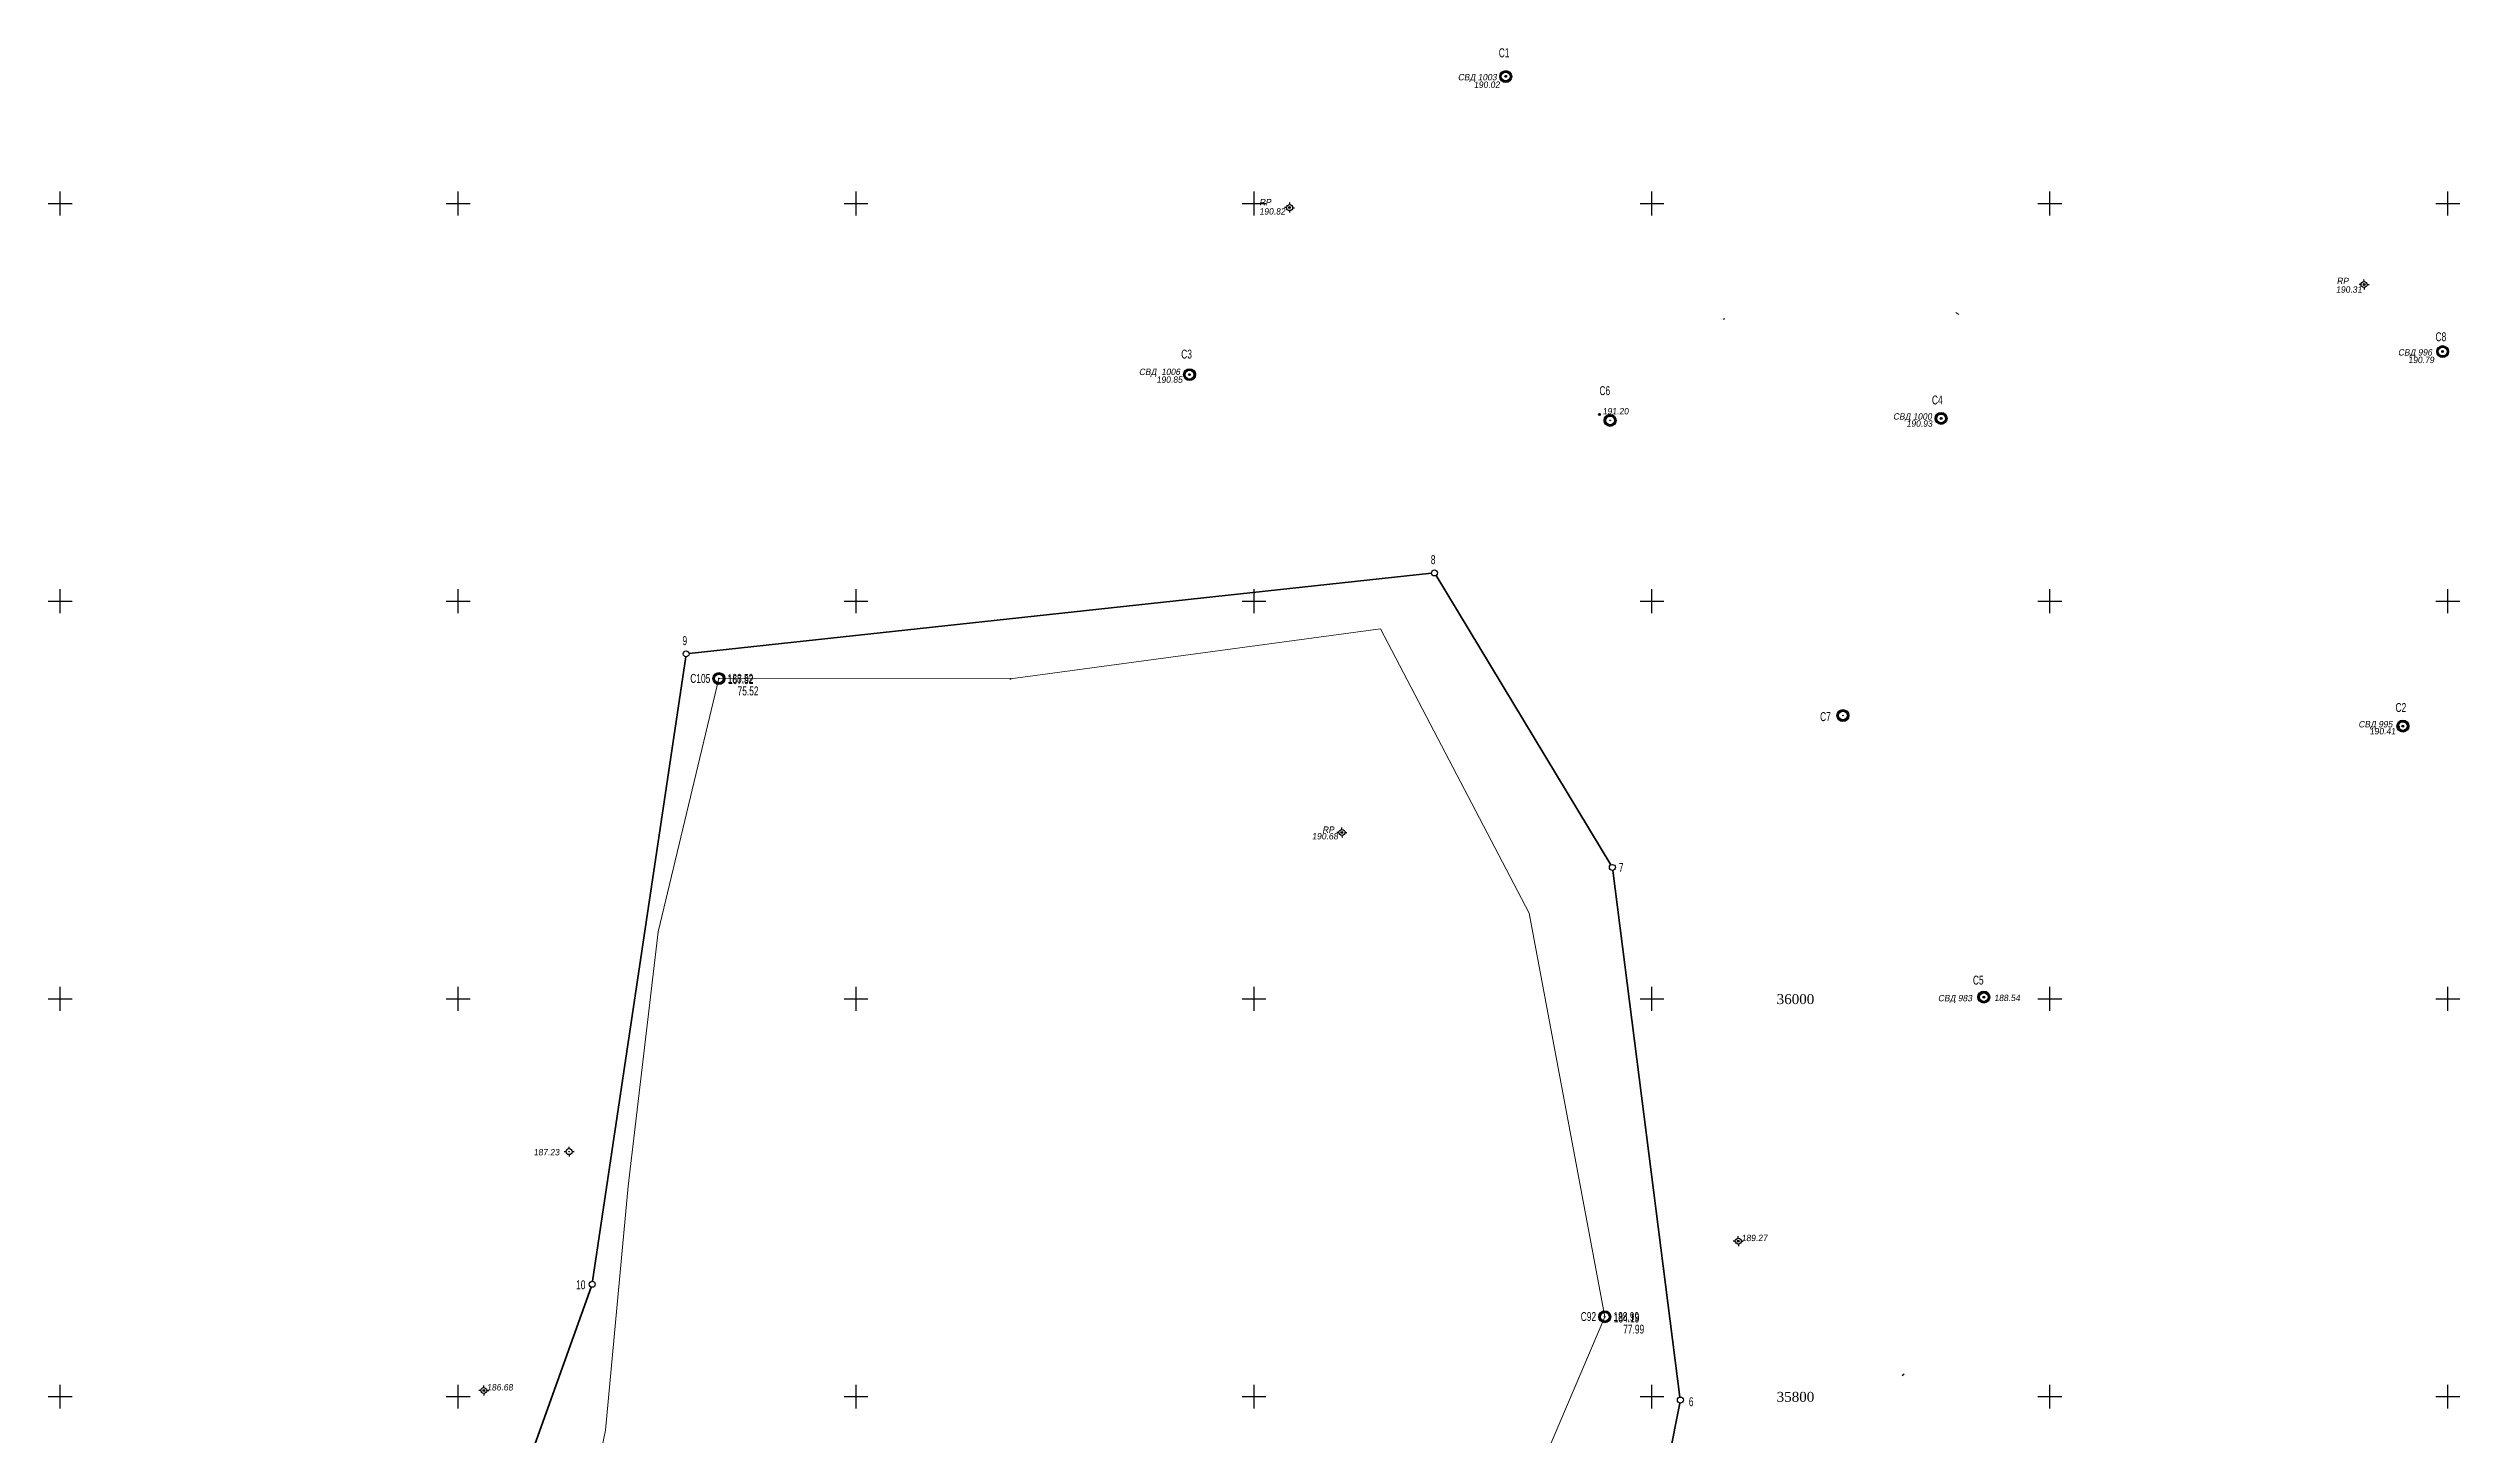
# Model space of a CAD drawing. Header units: millimetres. Extents: x 3233194 to 6468300, y 5635110 to 11269398.
# Drawn here: x 3233194 to 3234406, y 5635780 to 5636478 of the extents above; entities that cross this region are included whole.
import ezdxf
from ezdxf.enums import TextEntityAlignment as Align

# ---------------------------------------------------------------- set-up
doc = ezdxf.new("R2010")
doc.units = ezdxf.units.MM
doc.header["$LTSCALE"] = 2
doc.header["$PDMODE"] = 32
doc.header["$PDSIZE"] = 0.3
doc.linetypes.add('DASHED2', pattern=[9.525, 6.35, -3.175])
doc.linetypes.add('HIDDEN2', pattern=[4.7625, 3.175, -1.5875])
for name, color, linetype in [('POINT_OBJ', 7, 'Continuous'), ('ВЫСОТЫ', 7, 'Continuous'), ('Гірничий відвід', 7, 'Continuous'), ('ИМЕНА', 7, 'Continuous'), ('Контур запасів', 7, 'Continuous'), ('кресты', 7, 'Continuous'), ('н.доб.бровка', 7, 'Continuous'), ('нвскр.бровка', 7, 'Continuous'), ('ОШИБКИ', 7, 'Continuous'), ('ПИКЕТЫ', 7, 'Continuous'), ('ПРОМЫШЛЕННЫЕ', 7, 'Continuous'), ('ПУНКТЫ', 7, 'Continuous'), ('РЕЛЬЕФ', 7, 'Continuous'), ('ТОКА_СТ', 1, 'Continuous')]:
    doc.layers.add(name, color=color, linetype=linetype)
doc.styles.add('grad', font='grad.shx')
doc.styles.add('universw', font='universw.shx', dxfattribs={"oblique": 10})
doc.styles.add('user', font='symeteo.shx', dxfattribs={"height": 2.5})

# ---------------------------------------------------------------- blocks, each defined once
blk = doc.blocks.new('piket')
at = {"layer": 'ПИКЕТЫ', "linetype": 'Continuous'}
h = blk.add_hatch(color=7, dxfattribs=at)
edge = h.paths.add_edge_path()
edge.add_arc((0, 0), 0.3, 0, 360)
at = {"layer": 'ПИКЕТЫ', "color": 7, "linetype": 'Continuous'}
blk.add_circle((0, 0), 0.3, dxfattribs=at)
at = {"layer": 'ВЫСОТЫ', "style": 'universw', "oblique": 6}
blk.add_attdef('H', (1.88, -0.23), '', height=2, dxfattribs=at)
at = {"layer": 'ИМЕНА', "style": 'universw', "oblique": 10}
blk.add_attdef('NAME', text='', height=2, dxfattribs=at).set_placement((0, 2.37), align=Align.CENTER)
at = {"layer": 'ТОКА_СТ', "style": 'universw', "oblique": 6, "flags": 1}
blk.add_attdef('POINT', text='', height=2, dxfattribs=at).set_placement((0, -2.79), align=Align.CENTER)
blk = doc.blocks.new('89_1')
h = blk.add_hatch(color=256)
h.paths.add_polyline_path([(-1.5, 0, 1), (1.5, 0, 1)])
h.paths.add_polyline_path([(1.1, 0, -1), (-1.1, 0, -1)], flags=16)
h.paths.add_polyline_path([(0.06, 0, -1), (-0.06, 0, -1)], flags=0)
for radius in [1.5, 1.1, 0.0622]:
    blk.add_circle((0, 0), radius)
at = {"color": 7, "linetype": 'Continuous', "style": 'user', "flags": 8}
blk.add_attdef('ddddd', (2.53, -1.14), '', height=2.5, dxfattribs=at)
at = {"color": 7, "linetype": 'Continuous', "style": 'grad', "oblique": 10, "width": 0.7}
for tag, p in [('P37', (6.48, 0.16)), ('P4', (6.45, -2.94))]:
    blk.add_attdef(tag, text='', height=2.5, dxfattribs=at).set_placement(p, align=Align.CENTER)
blk = doc.blocks.new('5_1')
at = {"linetype": 'Continuous'}
h = blk.add_hatch(color=7, dxfattribs=at)
edge = h.paths.add_edge_path()
edge.add_arc((0, 0), 0.0588, 0, 360)
at = {"color": 7, "linetype": 'Continuous'}
for p, q in [((-0.75, 0), (-1.25, 0)), ((0, 0.75), (0, 1.25)), ((0.75, 0), (1.25, 0)), ((0, -0.75), (0, -1.25))]:
    blk.add_line(p, q, dxfattribs=at)
for radius in [0.75, 0.0588]:
    blk.add_circle((0, 0), radius, dxfattribs=at)
at = {"color": 7, "linetype": 'Continuous', "style": 'grad', "oblique": 10, "width": 0.7}
blk.add_attdef('P37', text='', height=2.5, dxfattribs=at).set_placement((-2, 0), align=Align.MIDDLE_RIGHT)
at = {"color": 7, "linetype": 'Continuous', "style": 'user', "flags": 8}
blk.add_attdef('ddddd', text='', height=2.5, dxfattribs=at).set_placement((2, 0), align=Align.MIDDLE_LEFT)
at = {"color": 7, "linetype": 'Continuous', "style": 'grad', "oblique": 10, "width": 0.7}
blk.add_attdef('P4', (2, 0.7), '', height=2.5, dxfattribs=at)
blk.add_attdef('P69', text='', height=2.5, dxfattribs=at).set_placement((2, -0.7), align=Align.TOP_LEFT)
blk = doc.blocks.new('POINTINV')
at = {"layer": 'ПУНКТЫ', "color": 0, "linetype": 'Continuous'}
blk.add_point((0, 0), dxfattribs=at)
at = {"layer": 'ВЫСОТЫ', "color": 0, "style": 'grad', "width": 0.7}
blk.add_attdef('POINT_H', (1.6, -0.8), '', height=1.65, dxfattribs=at)
at = {"layer": 'ИМЕНА', "color": 0, "style": 'grad', "width": 0.7}
blk.add_attdef('POINT_NAM', text='', height=1.65, dxfattribs=at).set_placement((-1.6, -0.8), align=Align.RIGHT)
at = {"layer": 'ОШИБКИ', "color": 0, "linetype": 'Continuous', "style": 'grad', "width": 0.7, "flags": 1}
blk.add_attdef('POINT_MX', text='', height=1.65, dxfattribs=at).set_placement((-4.2077, 4.453385), align=Align.RIGHT)
blk.add_attdef('POINT_MY', (2.8923, 4.253385), '', height=1.65, dxfattribs=at)

msp = doc.modelspace()

# ---------------------------------------------------------------- linework, layer by layer
at = {"layer": 'POINT_OBJ', "color": 7, "linetype": 'Continuous'}
for p in [(3233817.9, 5636397.9, 190.8), (3234357.9, 5636359.2, 190.3), (3234397.4, 5636325.5, 190.8), (3234145.3, 5636291.9, 190.9), (3233677.6, 5636160.9), (3234377.4, 5636137.2, 190.4), (3233844.2, 5636083.7, 190.7), (3234166.8, 5636000.9, 188.5)]:
    msp.add_point(p, dxfattribs=at)
at = {"layer": 'Гірничий відвід', "color": 7, "linetype": 'Continuous', "lineweight": 40}
for points in [[(3233516.1, 5636173.7), (3233889.2, 5636214.1)], [(3233891.5, 5636212.9), (3233979.3, 5636067.4)], [(3233467.6, 5635858), (3233514.4, 5636172)], [(3233980.3, 5636064.6), (3234014.1, 5635799.8)], [(3233289.9, 5635360.7), (3233466.9, 5635855.1)], [(3234014, 5635796.8), (3233939.7, 5635422.2)]]:
    msp.add_lwpolyline(points, dxfattribs=at)
at = {"layer": 'Контур запасів', "color": 5, "linetype": 'Continuous', "lineweight": 15}
msp.add_lwpolyline([(3233531.1, 5636161.1), (3233677.6, 5636160.9), (3233863.6, 5636186.1), (3233938.3, 5636043.1), (3233976.3, 5635840.2), (3233904.7, 5635671.7), (3233892, 5635420.9), (3233850.8, 5635332.6), (3233782.3, 5635239.7), (3233681.4, 5635245.9), (3233597.1, 5635240.7), (3233461.1, 5635251), (3233358.5, 5635271.5), (3233358.8, 5635380), (3233406.8, 5635492), (3233445.1, 5635643.6), (3233474.1, 5635783.2), (3233485.4, 5635905.9), (3233500.6, 5636033.7), (3233531.1, 5636161.1)], dxfattribs=at)
at = {"layer": 'кресты', "color": 7, "linetype": 'Continuous'}
for p, q in [((3233200, 5636394), (3233200, 5636406)), ((3233400, 5636394), (3233400, 5636406)), ((3233600, 5636394), (3233600, 5636406)), ((3233800, 5636394), (3233800, 5636406)), ((3234000, 5636394), (3234000, 5636406)), ((3234200, 5636394), (3234200, 5636406)), ((3234400, 5636394), (3234400, 5636406)), ((3233194, 5636400), (3233206, 5636400)), ((3233394, 5636400), (3233406, 5636400)), ((3233594, 5636400), (3233606, 5636400)), ((3233794, 5636400), (3233806, 5636400)), ((3233994, 5636400), (3234006, 5636400)), ((3234194, 5636400), (3234206, 5636400)), ((3234394, 5636400), (3234406, 5636400)), ((3233194, 5636200), (3233206, 5636200)), ((3233200, 5636194), (3233200, 5636206)), ((3233394, 5636200), (3233406, 5636200)), ((3233400, 5636194), (3233400, 5636206)), ((3233594, 5636200), (3233606, 5636200)), ((3233600, 5636194), (3233600, 5636206)), ((3233794, 5636200), (3233806, 5636200)), ((3233800, 5636194), (3233800, 5636206)), ((3233994, 5636200), (3234006, 5636200)), ((3234000, 5636194), (3234000, 5636206)), ((3234194, 5636200), (3234206, 5636200)), ((3234200, 5636194), (3234200, 5636206)), ((3234394, 5636200), (3234406, 5636200)), ((3234400, 5636194), (3234400, 5636206)), ((3233194, 5636000), (3233206, 5636000)), ((3233200, 5635994), (3233200, 5636006)), ((3233394, 5636000), (3233406, 5636000)), ((3233400, 5635994), (3233400, 5636006)), ((3233594, 5636000), (3233606, 5636000)), ((3233600, 5635994), (3233600, 5636006)), ((3233794, 5636000), (3233806, 5636000)), ((3233800, 5635994), (3233800, 5636006)), ((3233994, 5636000), (3234006, 5636000)), ((3234000, 5635994), (3234000, 5636006)), ((3234194, 5636000), (3234206, 5636000)), ((3234200, 5635994), (3234200, 5636006)), ((3234394, 5636000), (3234406, 5636000)), ((3234400, 5635994), (3234400, 5636006)), ((3233194, 5635800), (3233206, 5635800)), ((3233200, 5635794), (3233200, 5635806)), ((3233394, 5635800), (3233406, 5635800)), ((3233400, 5635794), (3233400, 5635806)), ((3233594, 5635800), (3233606, 5635800)), ((3233600, 5635794), (3233600, 5635806)), ((3233794, 5635800), (3233806, 5635800)), ((3233800, 5635794), (3233800, 5635806)), ((3233994, 5635800), (3234006, 5635800)), ((3234000, 5635794), (3234000, 5635806)), ((3234194, 5635800), (3234206, 5635800)), ((3234200, 5635794), (3234200, 5635806)), ((3234394, 5635800), (3234406, 5635800)), ((3234400, 5635794), (3234400, 5635806))]:
    msp.add_line(p, q, dxfattribs=at)
at = {"layer": 'кресты', "color": 7, "linetype": 'DASHED2', "lineweight": 20}
for p in [(3233455.8, 5635923.2, 187.2), (3234043.4, 5635878.3, 189.3), (3233413.1, 5635803.1, 186.7)]:
    msp.add_point(p, dxfattribs=at)
at = {"layer": 'нвскр.бровка', "color": 7}
for centre in [(3233890.7, 5636214.2), (3233514.6, 5636173.5), (3233980.1, 5636066.1), (3233467.4, 5635856.5), (3234014.3, 5635798.3)]:
    msp.add_circle(centre, 1.51, dxfattribs=at)
at = {"layer": 'РЕЛЬЕФ', "color": 34, "linetype": 'Continuous'}
for points in [[(3234036, 5636341.8), (3234036.6, 5636342.2)], [(3234125.8, 5635810.6), (3234126.8, 5635811.5)]]:
    msp.add_lwpolyline(points, dxfattribs=at)
at = {"layer": 'РЕЛЬЕФ', "color": 34, "linetype": 'Continuous', "lineweight": 13}
msp.add_lwpolyline([(3234152.7, 5636345.2), (3234154.2, 5636344.1)], dxfattribs=at)

# ---------------------------------------------------------------- block references
at = {"layer": 'ПИКЕТЫ', "color": 4}
ref = msp.add_blockref('piket', (3233926.5, 5636463.9, 190), dxfattribs=dict(at, xscale=1.6, yscale=1.6, zscale=1.6))
ref.add_attrib('H', '190.02', (3233910.5, 5636458.1, -114), dxfattribs={"layer": 'ВЫСОТЫ', "height": 3.2, "style": 'universw', "oblique": 6})
ref.add_attrib('NAME', 'СВД 1003', dxfattribs={"layer": 'ИМЕНА', "height": 3.2, "style": 'universw', "oblique": 10}).set_placement((3233912.2, 5636461.9, 190), align=Align.CENTER)
ref = msp.add_blockref('piket', (3233817.9, 5636397.9, 190.8), dxfattribs=dict(at, xscale=1.6, yscale=1.6, zscale=1.6))
ref.add_attrib('H', '190.82', (3233802.7, 5636394.4, -114.5), dxfattribs={"layer": 'ВЫСОТЫ', "height": 3.2, "style": 'universw', "oblique": 6})
ref.add_attrib('NAME', 'RP', dxfattribs={"layer": 'ИМЕНА', "height": 3.2, "style": 'universw', "oblique": 10}).set_placement((3233805.6, 5636399, 190.8), align=Align.CENTER)
ref = msp.add_blockref('piket', (3234357.9, 5636359.2, 190.3), dxfattribs=dict(at, xscale=1.6, yscale=1.6, zscale=1.6))
ref.add_attrib('H', '190.31', (3234343.8, 5636355.1, -114.2), dxfattribs={"layer": 'ВЫСОТЫ', "height": 3.2, "style": 'universw', "oblique": 6})
ref.add_attrib('NAME', 'RP', dxfattribs={"layer": 'ИМЕНА', "height": 3.2, "style": 'universw', "oblique": 10}).set_placement((3234347.1, 5636359.4, 190.3), align=Align.CENTER)
ref = msp.add_blockref('piket', (3234397.4, 5636325.5, 190.8), dxfattribs=dict(at, xscale=1.6, yscale=1.6, zscale=1.6))
ref.add_attrib('H', '190.79', (3234380.1, 5636319.7, -114.5), dxfattribs={"layer": 'ВЫСОТЫ', "height": 3.2, "style": 'universw', "oblique": 6})
ref.add_attrib('NAME', 'СВД 996', dxfattribs={"layer": 'ИМЕНА', "height": 3.2, "style": 'universw', "oblique": 10}).set_placement((3234383.5, 5636323.5, 190.8), align=Align.CENTER)
ref = msp.add_blockref('piket', (3233767.6, 5636313.9, 190.8), dxfattribs=dict(at, xscale=1.6, yscale=1.6, zscale=1.6))
ref.add_attrib('H', '190.85', (3233751, 5636309.8, -114.5), dxfattribs={"layer": 'ВЫСОТЫ', "height": 3.2, "style": 'universw', "oblique": 6})
ref.add_attrib('NAME', 'СВД  1006', dxfattribs={"layer": 'ИМЕНА', "height": 3.2, "style": 'universw', "oblique": 10}).set_placement((3233752.5, 5636313.7, 190.8), align=Align.CENTER)
ref = msp.add_blockref('piket', (3233973.6, 5636293.9, 190.5), dxfattribs=dict(at, xscale=1.6, yscale=1.6, zscale=1.6))
ref.add_attrib('H', '191.20', (3233975.2, 5636293.9, 38.1), dxfattribs={"layer": 'ВЫСОТЫ', "height": 3.2, "style": 'universw', "oblique": 6})
ref = msp.add_blockref('piket', (3234145.3, 5636291.9, 190.9), dxfattribs=dict(at, xscale=1.6, yscale=1.6, zscale=1.6))
ref.add_attrib('H', '190.93', (3234127.9, 5636287.7, -114.6), dxfattribs={"layer": 'ВЫСОТЫ', "height": 3.2, "style": 'universw', "oblique": 6})
ref.add_attrib('NAME', 'СВД 1000', dxfattribs={"layer": 'ИМЕНА', "height": 3.2, "style": 'universw', "oblique": 10}).set_placement((3234130.9, 5636291.3, 190.9), align=Align.CENTER)
ref = msp.add_blockref('piket', (3234377.4, 5636137.2, 190.4), dxfattribs=dict(at, xscale=1.6, yscale=1.6, zscale=1.6))
ref.add_attrib('H', '190.41', (3234360.7, 5636133, -114.2), dxfattribs={"layer": 'ВЫСОТЫ', "height": 3.2, "style": 'universw', "oblique": 6})
ref.add_attrib('NAME', 'СВД 995', dxfattribs={"layer": 'ИМЕНА', "height": 3.2, "style": 'universw', "oblique": 10}).set_placement((3234363.6, 5636136.5, 190.4), align=Align.CENTER)
at = {"layer": 'ПИКЕТЫ', "color": 4, "xscale": 1.75, "yscale": 1.75, "zscale": 1.75}
msp.add_blockref('piket', (3234375.1, 5636136.8), dxfattribs=at)
at = {"layer": 'ПИКЕТЫ', "color": 4}
ref = msp.add_blockref('piket', (3233844.2, 5636083.7, 190.7), dxfattribs=dict(at, xscale=1.6, yscale=1.6, zscale=1.6))
ref.add_attrib('H', '190.68', (3233829.2, 5636080.2, -114.4), dxfattribs={"layer": 'ВЫСОТЫ', "height": 3.2, "style": 'universw', "oblique": 6})
ref.add_attrib('NAME', 'RP', dxfattribs={"layer": 'ИМЕНА', "height": 3.2, "style": 'universw', "oblique": 10}).set_placement((3233837.3, 5636083.5, 190.7), align=Align.CENTER)
ref = msp.add_blockref('piket', (3234166.8, 5636000.9, 188.5), dxfattribs=dict(at, xscale=1.6, yscale=1.6, zscale=1.6))
ref.add_attrib('H', '188.54', (3234172, 5635998.9, -113.1), dxfattribs={"layer": 'ВЫСОТЫ', "height": 3.2, "style": 'universw', "oblique": 6})
ref.add_attrib('NAME', 'СВД 983', dxfattribs={"layer": 'ИМЕНА', "height": 3.2, "style": 'universw', "oblique": 10}).set_placement((3234152.3, 5635998.8, 188.5), align=Align.CENTER)
ref = msp.add_blockref('piket', (3234043.4, 5635878.2, 189.3), dxfattribs=dict(at, xscale=1.6, yscale=1.6, zscale=1.6))
ref.add_attrib('H', '189.27', (3234045, 5635878.2, -113.6), dxfattribs={"layer": 'ВЫСОТЫ', "height": 3.2, "style": 'universw', "oblique": 6})
ref = msp.add_blockref('piket', (3234043.4, 5635878.2, 189.3), dxfattribs=dict(at, xscale=1.6, yscale=1.6, zscale=1.6))
ref.add_attrib('H', '189.27', (3234045, 5635878.2, -113.6), dxfattribs={"layer": 'ВЫСОТЫ', "height": 3.2, "style": 'universw', "oblique": 6})
ref = msp.add_blockref('piket', (3234043.4, 5635878.2, 189.3), dxfattribs=dict(at, xscale=1.6, yscale=1.6, zscale=1.6))
ref.add_attrib('H', '189.27', (3234045, 5635878.2, -113.6), dxfattribs={"layer": 'ВЫСОТЫ', "height": 3.2, "style": 'universw', "oblique": 6})
ref = msp.add_blockref('piket', (3233412.9, 5635803.1, 186.7), dxfattribs=dict(at, xscale=1.6, yscale=1.6, zscale=1.6))
ref.add_attrib('H', '186.68', (3233414.5, 5635803.1, -112), dxfattribs={"layer": 'ВЫСОТЫ', "height": 3.2, "style": 'universw', "oblique": 6})
at = {"layer": 'ПРОМЫШЛЕННЫЕ', "color": 7, "linetype": 'Continuous', "xscale": 2, "yscale": 2, "zscale": 2}
for p, rotation in [((3233926.5, 5636463.8), 359.9224657084385), ((3234397.4, 5636325.5), 11.51308921824984), ((3233767.6, 5636313.9), 359.9224657084385), ((3233979, 5636290.9, -190.8), 359.9224657084385), ((3234145.3, 5636291.9), 359.9224657084385), ((3233531.1, 5636161.1), 353.291126940981), ((3234096, 5636142.5), 359.9224657084385), ((3234377.4, 5636137.2), 337.164673084116), ((3234166.8, 5636000.9), 351.1784188420045), ((3233976.3, 5635840.2), 353.291126940981)]:
    msp.add_blockref('89_1', p, dxfattribs=dict(at, rotation=rotation))
at = {"layer": 'ПУНКТЫ', "color": 7, "linetype": 'Continuous', "xscale": 2, "yscale": 2, "zscale": 2}
for p, rotation in [((3233817.9, 5636397.9), 358.5035583049532), ((3234357.9, 5636359.2), 0.982932777762484), ((3233844.2, 5636083.7), 0.7079295605870272), ((3233455.8, 5635923.2), 0.982932777762484), ((3234043.4, 5635878.2, 189.3), 0.982932777762484), ((3233412.9, 5635803.1, 186.7), 0.982932777762484)]:
    msp.add_blockref('5_1', p, dxfattribs=dict(at, rotation=rotation))
at = {"layer": 'ПУНКТЫ', "color": 7, "linetype": 'Continuous', "xscale": 2.727815320212315, "yscale": 2.727815320212315, "zscale": 2.727815320212315}
for p, values in [((3233531.1, 5636161.1), {'POINT_NAM': 'C105', 'POINT_H': '188.52'}), ((3233976.3, 5635840.2), {'POINT_NAM': 'C92', 'POINT_H': '188.99'})]:
    msp.add_blockref('POINTINV', p, dxfattribs=at).add_auto_attribs(values)

# ---------------------------------------------------------------- texts
at = {"layer": 'ВЫСОТЫ', "color": 0, "style": 'grad', "width": 0.7}
for tag, p in [('167.92', (3233535.6, 5636158.3)), ('184.19', (3233980.8, 5635837.3))]:
    msp.add_attdef(tag, p, '', height=4.5, dxfattribs=at)
at = {"layer": 'ВЫСОТЫ', "style": 'universw', "oblique": 6}
msp.add_attdef('187.23', (3233437.9, 5635921.3, 82.2), '', height=3.2, dxfattribs=at)
at = {"layer": 'ИМЕНА', "color": 0, "style": 'grad', "width": 0.7}
for tag, p in [('8', (3233891.2, 5636218.6)), ('9', (3233515.1, 5636177.9)), ('75.52', (3233551, 5636152.6)), ('7', (3233985.7, 5636063.8)), ('10', (3233464, 5635854)), ('77.99', (3233996.1, 5635831.7)), ('6', (3234020.9, 5635795.2))]:
    msp.add_attdef(tag, text='', height=4.5, dxfattribs=at).set_placement(p, align=Align.RIGHT)
at = {"layer": 'н.доб.бровка', "color": 1, "linetype": 'HIDDEN2', "lineweight": 20, "char_height": 5, "width": 18.142, "attachment_point": 1}
for s, insert in [('{\\fTimes New Roman|b0|i0|c0|p18;\\C7;3\\fTimes New Roman|b0|i0|c204|p18;60\\fTimes New Roman|b0|i0|c0|p18;00}', (3234062.7, 5636002.4)), ('{\\fTimes New Roman|b0|i0|c0|p18;\\C7;35\\fTimes New Roman|b0|i0|c204|p18;8\\fTimes New Roman|b0|i0|c0|p18;00}', (3234062.7, 5635802.4))]:
    msp.add_mtext(s, dxfattribs=dict(at, insert=insert))
at = {"layer": 'ОШИБКИ', "color": 0, "linetype": 'Continuous', "style": 'grad', "width": 0.7, "flags": 1}
for tag, p in [('C1', (3233928.4, 5636473.5)), ('C8', (3234399.2, 5636330.7)), ('C3', (3233768.8, 5636322)), ('C6', (3233979, 5636303.6)), ('C4', (3234146.1, 5636298.9)), ('C7', (3234089.9, 5636139.7)), ('C2', (3234379.1, 5636144.3)), ('C5', (3234166.7, 5636007.2))]:
    msp.add_attdef(tag, text='', height=4.5, dxfattribs=at).set_placement(p, align=Align.RIGHT)

doc.saveas('drawing.dxf')
